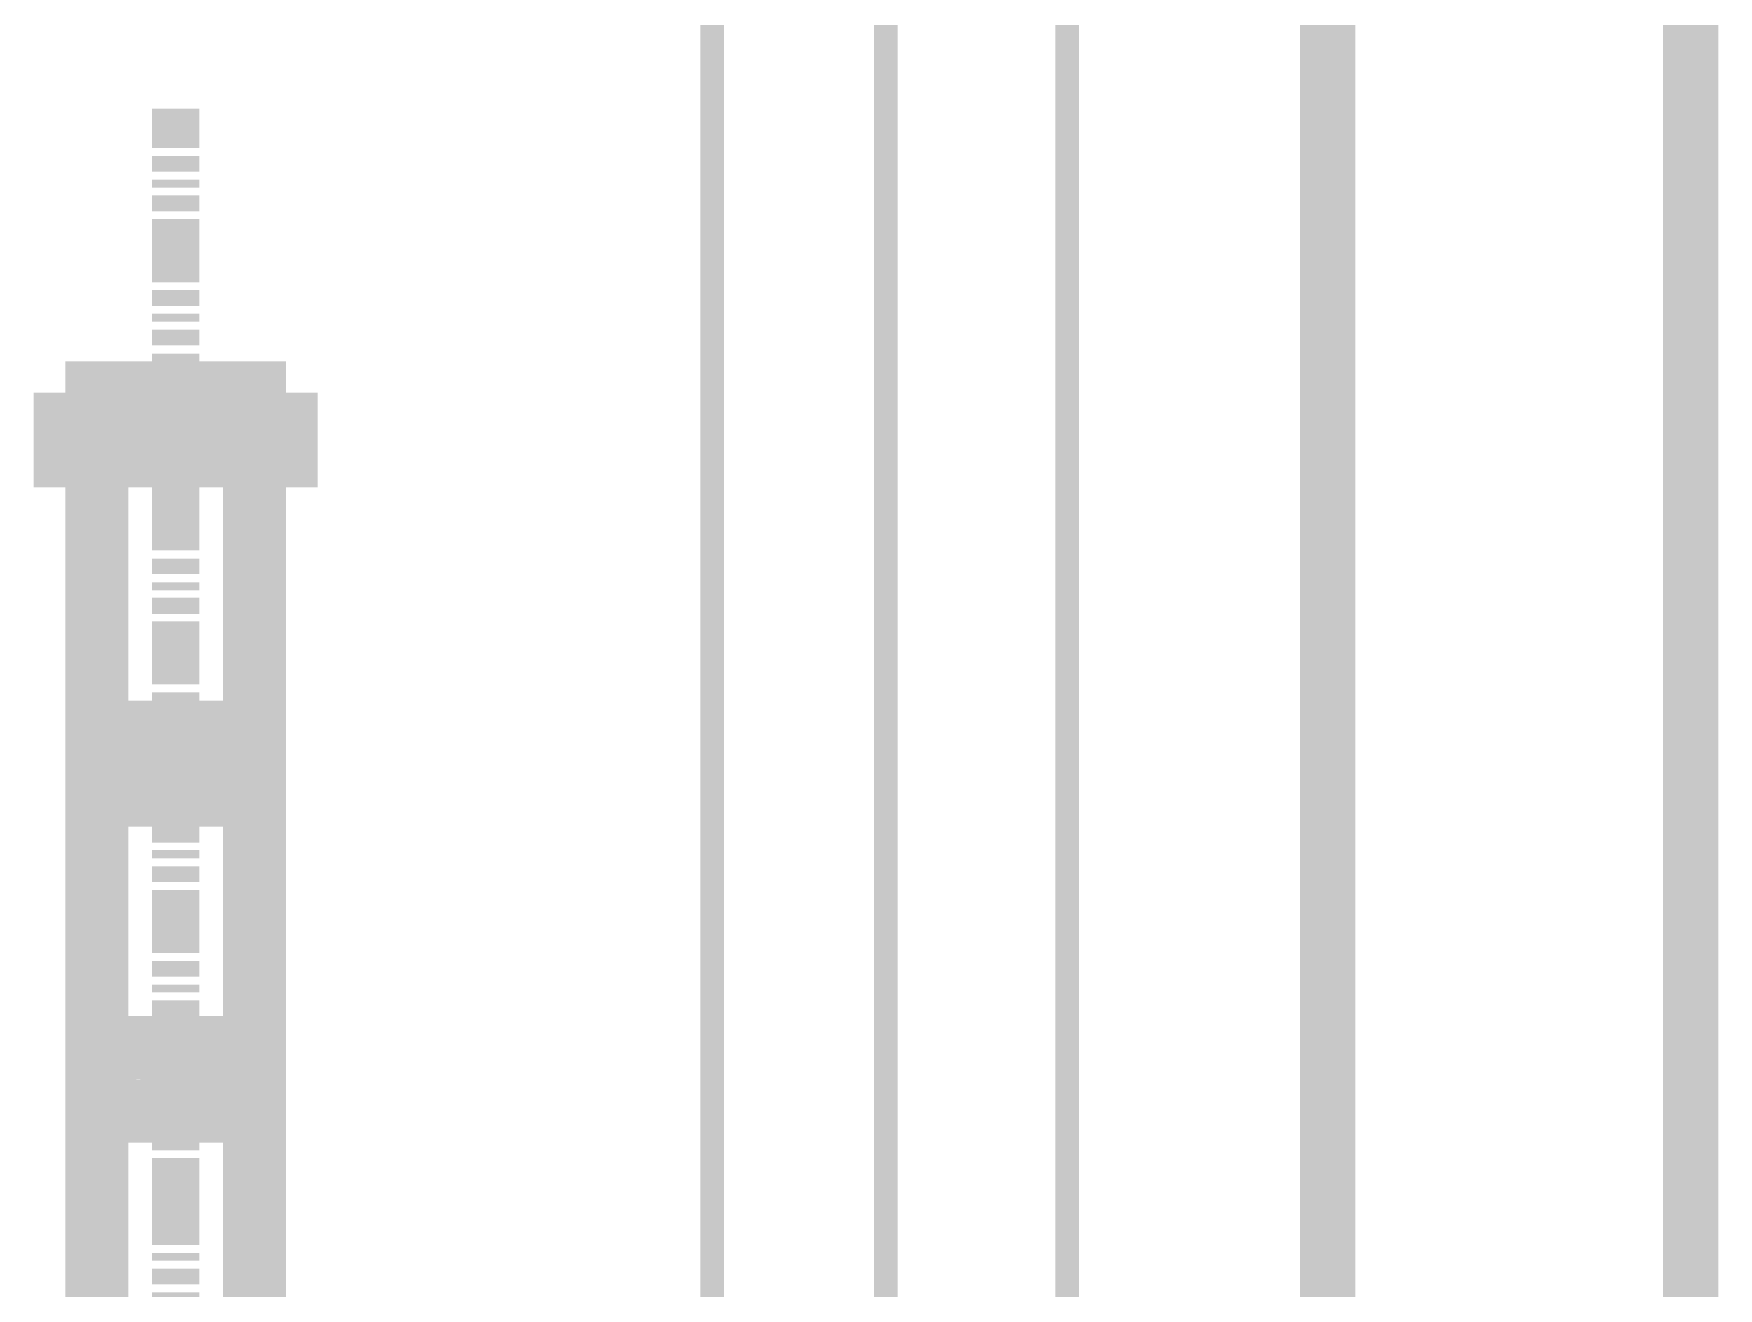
# Model space of a CAD drawing. Extents: x 0.4 to 11.4, y 0.4 to 16.2.
# Drawn here: x 4.5328 to 4.8886, y 10.372 to 10.6369 of the extents above; entities that cross this region are included whole.
import ezdxf

# ---------------------------------------------------------------- set-up
doc = ezdxf.new("R2010")
doc.units = 0
doc.header["$MEASUREMENT"] = 0

msp = doc.modelspace()

# ---------------------------------------------------------------- linework, layer by layer
at = {"color": 0}
for points, const_width in [([(4.8061, 12.6895), (4.8061, 4.64947)], 0.01167), ([(4.88276, 12.6694), (4.88276, 4.63113)], 0.01167), ([(4.67611, 5.46446), (4.67611, 12.4094)], 0.005), ([(4.71278, 5.46446), (4.71278, 12.4094)], 0.005), ([(4.75108, 12.4078), (4.75108, 5.47775)], 0.005), ([(4.56278, 10.6211), (4.56278, 10.6195), (4.56278, 10.6178), (4.56278, 10.6161), (4.56278, 10.6144)], 0.01), ([(4.56278, 10.6144), (4.56278, 10.6128)], 0.01), ([(4.56278, 10.6111), (4.56278, 10.6094), (4.56278, 10.6078)], 0.01), ([(4.56278, 10.6061), (4.56278, 10.6044)], 0.01), ([(4.56278, 10.6028), (4.56278, 10.6011), (4.56278, 10.5994)], 0.01), ([(4.56278, 10.5978), (4.56278, 10.5961), (4.56278, 10.5945), (4.56278, 10.5928)], 0.01), ([(4.56278, 10.5928), (4.56278, 10.5911), (4.56278, 10.5895), (4.56278, 10.5878), (4.56278, 10.5861)], 0.01), ([(4.56278, 10.5861), (4.56278, 10.5844)], 0.01), ([(4.56278, 10.5828), (4.56278, 10.5811), (4.56278, 10.5794)], 0.01), ([(4.56278, 10.5778), (4.56278, 10.5761)], 0.01), ([(4.56278, 10.5744), (4.56278, 10.5727), (4.56278, 10.5711)], 0.01), ([(4.56278, 10.5694), (4.56278, 10.5678), (4.56278, 10.5661), (4.56278, 10.5645)], 0.01), ([(4.56278, 10.5645), (4.56278, 10.5628), (4.56278, 10.5611), (4.56278, 10.5595), (4.56278, 10.5578)], 0.01), ([(4.5861, 10.5611), (4.53944, 10.5611)], 0.01333), ([(4.5861, 10.5611), (4.5861, 10.5478), (4.53944, 10.5478), (4.53944, 10.5611)], 0.01333), ([(4.56278, 10.5578), (4.56278, 10.5561)], 0.01), ([(4.56278, 10.5545), (4.56278, 10.5528), (4.56278, 10.5511)], 0.01), ([(4.54611, 9.91276), (4.54611, 10.5478)], 0.01333), ([(4.56278, 10.5494), (4.56278, 10.5478)], 0.01), ([(4.57943, 10.2428), (4.57943, 10.5478)], 0.01333), ([(4.56278, 10.5461), (4.56278, 10.5444), (4.56278, 10.5428)], 0.01), ([(4.56278, 10.5411), (4.56278, 10.5394), (4.56278, 10.5378), (4.56278, 10.5361)], 0.01), ([(4.56278, 10.5361), (4.56278, 10.5344), (4.56278, 10.5328), (4.56278, 10.5311), (4.56278, 10.5295)], 0.01), ([(4.56278, 10.5295), (4.56278, 10.5278)], 0.01), ([(4.56278, 10.5261), (4.56278, 10.5245), (4.56278, 10.5228)], 0.01), ([(4.56278, 10.5211), (4.56278, 10.5194)], 0.01), ([(4.56278, 10.5178), (4.56278, 10.5161), (4.56278, 10.5144)], 0.01), ([(4.56278, 10.5128), (4.56278, 10.5111), (4.56278, 10.5094), (4.56278, 10.5078)], 0.01), ([(4.56278, 10.5078), (4.56278, 10.5061), (4.56278, 10.5044), (4.56278, 10.5028), (4.56278, 10.5011)], 0.01), ([(4.56278, 10.5011), (4.56278, 10.4995)], 0.01), ([(4.56278, 10.4978), (4.56278, 10.4961), (4.56278, 10.4945)], 0.01), ([(4.56278, 10.4928), (4.56278, 10.4911)], 0.01), ([(4.54611, 10.4894), (4.57943, 10.4894)], 0.01333), ([(4.54611, 10.4761), (4.57943, 10.4761), (4.57943, 10.4894)], 0.01333), ([(4.56278, 10.4894), (4.56278, 10.4878), (4.56278, 10.4861)], 0.01), ([(4.54943, 10.4828), (4.54779, 10.4828)], 0.01), ([(4.5561, 10.4828), (4.55447, 10.4828), (4.55279, 10.4828), (4.55111, 10.4828), (4.54943, 10.4828)], 0.01), ([(4.56108, 10.4828), (4.55946, 10.4828), (4.55778, 10.4828), (4.5561, 10.4828)], 0.01), ([(4.56278, 10.4844), (4.56278, 10.4828), (4.56278, 10.4811), (4.56278, 10.4794)], 0.01), ([(4.56614, 10.4828), (4.56446, 10.4828), (4.56278, 10.4828)], 0.01), ([(4.56944, 10.4828), (4.56776, 10.4828)], 0.01), ([(4.57275, 10.4828), (4.57113, 10.4828)], 0.01), ([(4.57943, 10.4828), (4.57781, 10.4828), (4.57611, 10.4828), (4.57443, 10.4828), (4.57275, 10.4828)], 0.01), ([(4.56278, 10.4794), (4.56278, 10.4778), (4.56278, 10.4761), (4.56278, 10.4744), (4.56278, 10.4728)], 0.01), ([(4.56278, 10.4728), (4.56278, 10.4711)], 0.01), ([(4.56278, 10.4695), (4.56278, 10.4678), (4.56278, 10.4661)], 0.01), ([(4.56278, 10.4645), (4.56278, 10.4628)], 0.01), ([(4.56278, 10.4611), (4.56278, 10.4594), (4.56278, 10.4578)], 0.01), ([(4.56278, 10.4561), (4.56278, 10.4544), (4.56278, 10.4528), (4.56278, 10.4511)], 0.01), ([(4.56278, 10.4511), (4.56278, 10.4494), (4.56278, 10.4477), (4.56278, 10.4461), (4.56278, 10.4444)], 0.01), ([(4.56278, 10.4444), (4.56278, 10.4428)], 0.01), ([(4.56278, 10.4411), (4.56278, 10.4395), (4.56278, 10.4378)], 0.01), ([(4.56278, 10.4361), (4.56278, 10.4345)], 0.01), ([(4.56278, 10.4328), (4.56278, 10.4311), (4.56278, 10.4295)], 0.01), ([(4.56278, 10.4278), (4.56278, 10.4261), (4.56278, 10.4244), (4.56278, 10.4228)], 0.01), ([(4.54611, 10.4228), (4.57943, 10.4228)], 0.01333), ([(4.54611, 10.4094), (4.57943, 10.4094), (4.57943, 10.4228)], 0.01333), ([(4.56278, 10.4228), (4.56278, 10.4211), (4.56278, 10.4194), (4.56278, 10.4178), (4.56278, 10.4161)], 0.01), ([(4.54943, 10.4161), (4.54779, 10.4161)], 0.01), ([(4.55447, 10.4161), (4.55279, 10.4161), (4.55111, 10.4161)], 0.01), ([(4.55778, 10.4161), (4.5561, 10.4161)], 0.01), ([(4.56446, 10.4161), (4.56278, 10.4161), (4.56108, 10.4161), (4.55946, 10.4161), (4.55778, 10.4161)], 0.01), ([(4.56278, 10.4161), (4.56278, 10.4144)], 0.01), ([(4.56944, 10.4161), (4.56776, 10.4161), (4.56614, 10.4161), (4.56446, 10.4161)], 0.01), ([(4.57443, 10.4161), (4.57275, 10.4161), (4.57113, 10.4161)], 0.01), ([(4.57781, 10.4161), (4.57611, 10.4161)], 0.01), ([(4.56278, 10.4128), (4.56278, 10.4111), (4.56278, 10.4094)], 0.01), ([(4.56278, 10.4078), (4.56278, 10.4061)], 0.01), ([(4.56278, 10.4045), (4.56278, 10.4028), (4.56278, 10.4011)], 0.01), ([(4.56278, 10.3995), (4.56278, 10.3978), (4.56278, 10.3961), (4.56278, 10.3944)], 0.01), ([(4.56278, 10.3944), (4.56278, 10.3928), (4.56278, 10.3911), (4.56278, 10.3894), (4.56278, 10.3878)], 0.01), ([(4.56278, 10.3878), (4.56278, 10.3861), (4.56278, 10.3844), (4.56278, 10.3828), (4.56278, 10.3811)], 0.01), ([(4.56278, 10.3794), (4.56278, 10.3778)], 0.01), ([(4.56278, 10.3761), (4.56278, 10.3745), (4.56278, 10.3728)], 0.01), ([(4.56278, 10.3711), (4.56278, 10.3695), (4.56278, 10.3678), (4.56278, 10.3661)], 0.01)]:
    msp.add_lwpolyline(points, dxfattribs=dict(at, const_width=const_width))
for points, const_width in [([(4.56278, 10.6211), (4.56278, 10.6211)], 0.01), ([(4.56278, 10.6144), (4.56278, 10.6144)], 0.01), ([(4.56278, 10.5928), (4.56278, 10.5928)], 0.01), ([(4.56278, 10.5861), (4.56278, 10.5861)], 0.01), ([(4.56278, 10.5645), (4.56278, 10.5645)], 0.01), ([(4.56278, 10.5578), (4.56278, 10.5578)], 0.01), ([(4.56278, 10.5361), (4.56278, 10.5361)], 0.01), ([(4.56278, 10.5295), (4.56278, 10.5295)], 0.01), ([(4.56278, 10.5078), (4.56278, 10.5078)], 0.01), ([(4.56278, 10.5011), (4.56278, 10.5011)], 0.01), ([(4.56944, 10.4836), (4.56944, 10.4851), (4.56506, 10.4894), (4.56358, 10.4894), (4.56218, 10.4894), (4.55778, 10.4851), (4.55778, 10.4836), (4.55778, 10.4822), (4.56218, 10.4778), (4.56358, 10.4778), (4.56506, 10.4778), (4.56944, 10.4822), (4.56944, 10.4836)], 0.005), ([(4.54611, 10.4828), (4.54611, 10.4828)], 0.01), ([(4.54943, 10.4828), (4.54943, 10.4828)], 0.01), ([(4.5561, 10.4828), (4.5561, 10.4828)], 0.01), ([(4.57275, 10.4828), (4.57275, 10.4828)], 0.01), ([(4.57943, 10.4828), (4.57943, 10.4828)], 0.01), ([(4.56278, 10.4794), (4.56278, 10.4794)], 0.01), ([(4.56278, 10.4728), (4.56278, 10.4728)], 0.01), ([(4.56278, 10.4511), (4.56278, 10.4511)], 0.01), ([(4.56278, 10.4444), (4.56278, 10.4444)], 0.01), ([(4.56278, 10.4228), (4.56278, 10.4228)], 0.01), ([(4.56944, 10.4169), (4.56944, 10.4184), (4.56506, 10.4228), (4.56358, 10.4228), (4.56218, 10.4228), (4.55778, 10.4184), (4.55778, 10.4169), (4.55778, 10.4155), (4.56218, 10.4111), (4.56358, 10.4111), (4.56506, 10.4111), (4.56944, 10.4155), (4.56944, 10.4169)], 0.005), ([(4.54611, 10.4161), (4.54611, 10.4161)], 0.01), ([(4.55778, 10.4161), (4.55778, 10.4161)], 0.01), ([(4.56278, 10.4161), (4.56278, 10.4161)], 0.01), ([(4.56446, 10.4161), (4.56446, 10.4161)], 0.01), ([(4.57781, 10.4161), (4.57781, 10.4161)], 0.01), ([(4.57943, 10.4161), (4.57943, 10.4161)], 0.01), ([(4.56278, 10.3944), (4.56278, 10.3944)], 0.01), ([(4.56278, 10.3878), (4.56278, 10.3878)], 0.01), ([(4.56278, 10.3811), (4.56278, 10.3811)], 0.01), ([(4.56278, 10.3794), (4.56278, 10.3794)], 0.01)]:
    msp.add_lwpolyline(points, close=True, dxfattribs=dict(at, const_width=const_width))

doc.saveas('drawing.dxf')
